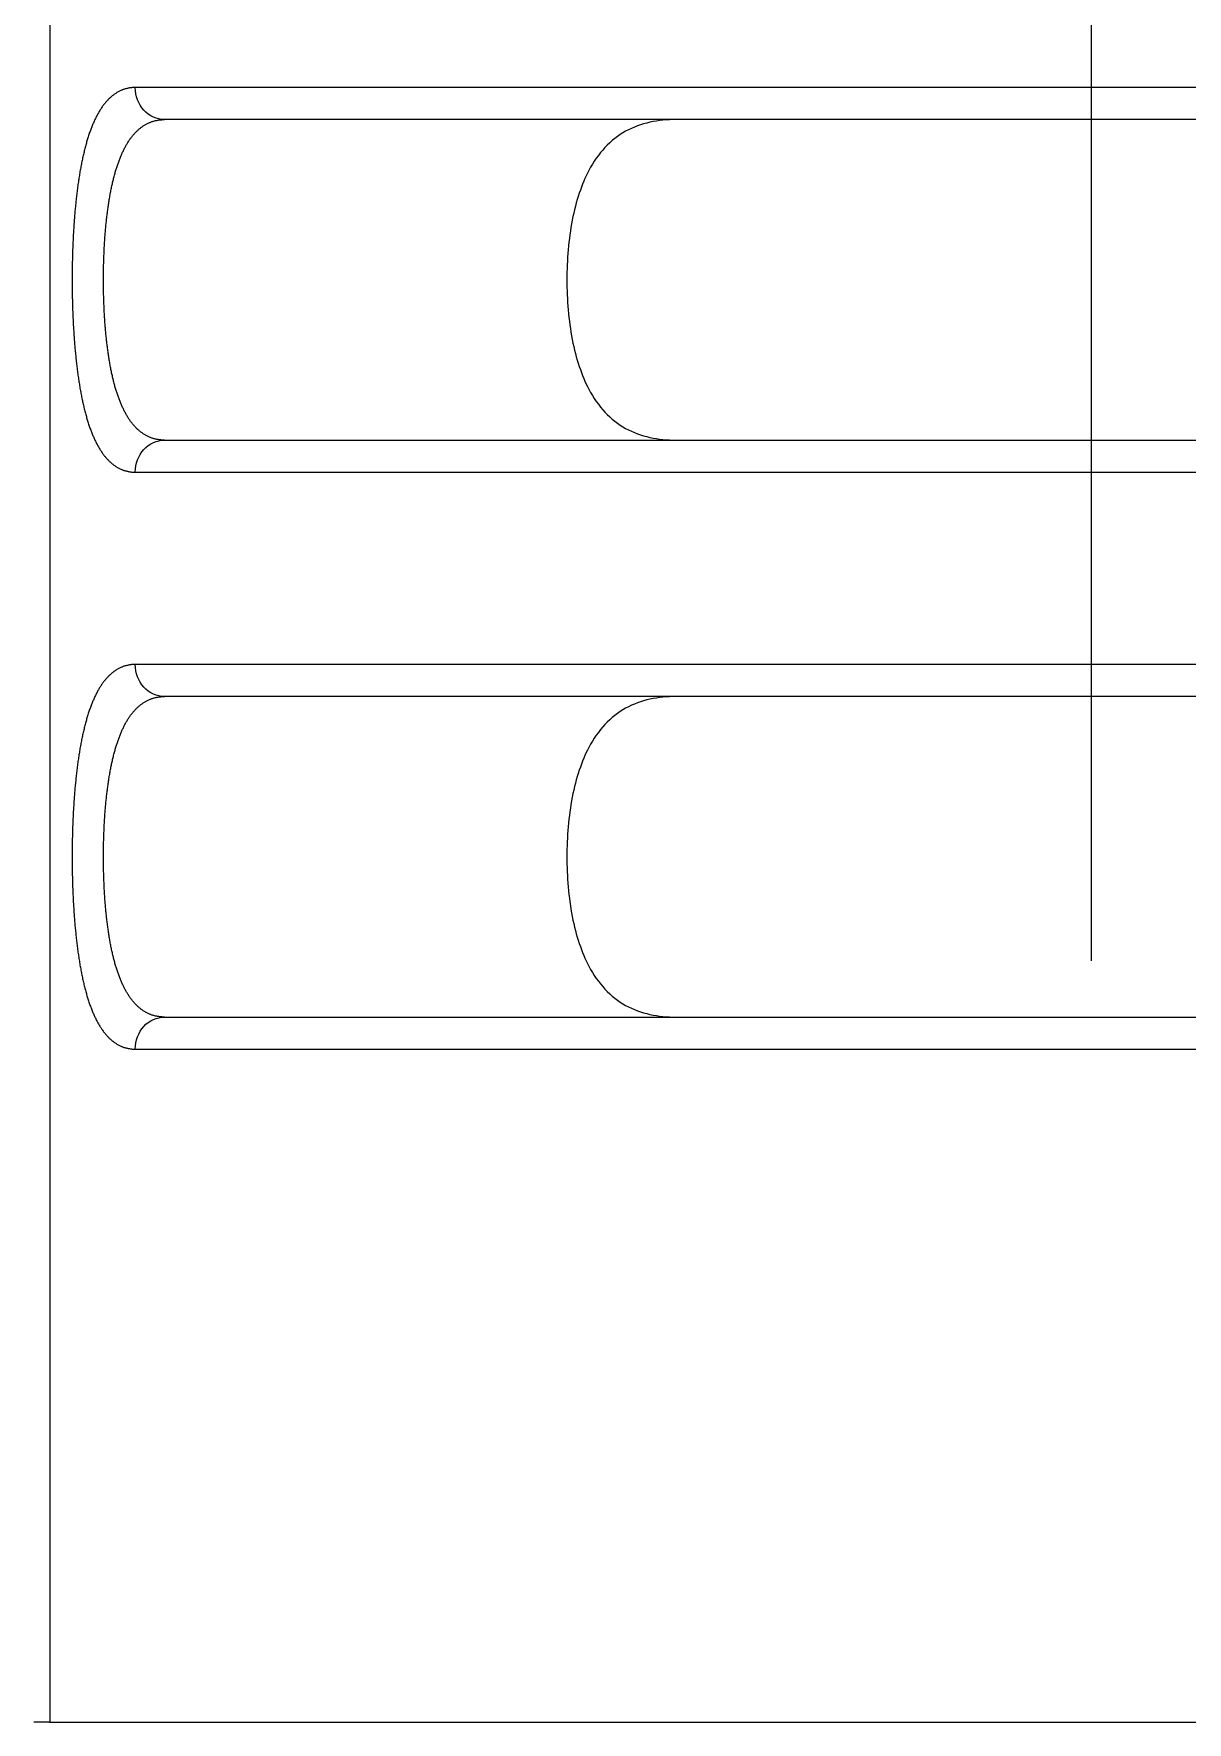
# Model space of a CAD drawing. Header units: millimetres. Extents: x 5401 to 6241, y 1473 to 2067.
# Drawn here: x 5758.99 to 5762.59, y 1607.44 to 1612.7 of the extents above; entities that cross this region are included whole.
import ezdxf

# ---------------------------------------------------------------- set-up
doc = ezdxf.new("R2010")
doc.units = ezdxf.units.MM
doc.linetypes.add('CENTERX2', pattern=[101.6, 63.5, -12.7, 12.7, -12.7])
doc.layers.add('CENTER', color=1, linetype='CENTERX2')

msp = doc.modelspace()

# ---------------------------------------------------------------- linework, layer by layer
at = {"extrusion": (-1, 2.22045e-16, 2.96604e-13)}
for p, q in [((5759.0363, 1613.1368), (5759.0363, 1607.4368)), ((5765.2694, 1612.5368), (5759.3031, 1612.5368)), ((5765.1777, 1612.4368), (5759.3949, 1612.4368)), ((5759.3949, 1611.4368), (5765.1777, 1611.4368)), ((5759.3031, 1611.3368), (5765.2694, 1611.3368)), ((5765.2694, 1610.7368), (5759.3031, 1610.7368)), ((5765.1777, 1610.6368), (5759.3949, 1610.6368)), ((5759.3949, 1609.6368), (5765.1777, 1609.6368)), ((5759.3031, 1609.5368), (5765.2694, 1609.5368))]:
    msp.add_line(p, q, dxfattribs=at)
at = {"extrusion": (5.05364e-29, 2.22045e-16, -1)}
for centre, start_param, end_param in [((5759.3949, 1612.5368), 0, 1.570797), ((5759.3949, 1611.3368), 1.570798, 3.141595), ((5759.3949, 1610.7368), 0, 1.570797), ((5759.3949, 1609.5368), 1.570798, 3.141595)]:
    msp.add_ellipse(centre, major_axis=(0, -0.1), ratio=0.917894, start_param=start_param, end_param=end_param, dxfattribs=at)
for points in [[(5759.3031, 1612.5368), (5759.3016, 1612.5368), (5759.2986, 1612.5367), (5759.294, 1612.5365), (5759.2896, 1612.536), (5759.2851, 1612.5354), (5759.2808, 1612.5346), (5759.2765, 1612.5336), (5759.2722, 1612.5325), (5759.2681, 1612.5312), (5759.2639, 1612.5297), (5759.2599, 1612.5281), (5759.2559, 1612.5263), (5759.2519, 1612.5243), (5759.248, 1612.5222), (5759.2442, 1612.5199), (5759.2404, 1612.5174), (5759.2367, 1612.5148), (5759.2331, 1612.5121), (5759.2295, 1612.5091), (5759.226, 1612.5061), (5759.2225, 1612.5028), (5759.2191, 1612.4994), (5759.2158, 1612.4959), (5759.2125, 1612.4922), (5759.2092, 1612.4884), (5759.2061, 1612.4844), (5759.203, 1612.4803), (5759.1999, 1612.4761), (5759.1969, 1612.4717), (5759.194, 1612.4671), (5759.1911, 1612.4624), (5759.1883, 1612.4576), (5759.1855, 1612.4527), (5759.1828, 1612.4476), (5759.1802, 1612.4424), (5759.1776, 1612.437), (5759.175, 1612.4316), (5759.1726, 1612.426), (5759.1701, 1612.4203), (5759.1677, 1612.4144), (5759.1654, 1612.4085), (5759.1632, 1612.4024), (5759.1609, 1612.3962), (5759.1588, 1612.3899), (5759.1567, 1612.3835), (5759.1546, 1612.3769), (5759.1526, 1612.3703), (5759.1506, 1612.3635), (5759.1487, 1612.3567), (5759.1469, 1612.3497), (5759.145, 1612.3426), (5759.1433, 1612.3355), (5759.1416, 1612.3282), (5759.1399, 1612.3208), (5759.1383, 1612.3134), (5759.1367, 1612.3058), (5759.1351, 1612.2981), (5759.1336, 1612.2904), (5759.1322, 1612.2825), (5759.1308, 1612.2746), (5759.1294, 1612.2666), (5759.1281, 1612.2585), (5759.1269, 1612.2504), (5759.1256, 1612.2421), (5759.1244, 1612.2338), (5759.1233, 1612.2255), (5759.1222, 1612.217), (5759.1211, 1612.2085), (5759.1201, 1612.1999), (5759.1191, 1612.1913), (5759.1182, 1612.1826), (5759.1173, 1612.1738), (5759.1164, 1612.165), (5759.1156, 1612.1561), (5759.1148, 1612.1471), (5759.114, 1612.1381), (5759.1133, 1612.1291), (5759.1126, 1612.12), (5759.112, 1612.1108), (5759.1113, 1612.1017), (5759.1108, 1612.0925), (5759.1102, 1612.0832), (5759.1097, 1612.0739), (5759.1093, 1612.0646), (5759.1088, 1612.0553), (5759.1084, 1612.0459), (5759.1081, 1612.0365), (5759.1077, 1612.027), (5759.1074, 1612.0176), (5759.1072, 1612.0081), (5759.1069, 1611.9986), (5759.1067, 1611.9891), (5759.1066, 1611.9796), (5759.1064, 1611.9701), (5759.1063, 1611.9606), (5759.1063, 1611.951), (5759.1062, 1611.9415), (5759.1062, 1611.932), (5759.1063, 1611.9224), (5759.1063, 1611.9129), (5759.1064, 1611.9033), (5759.1066, 1611.8938), (5759.1067, 1611.8842), (5759.1069, 1611.8747), (5759.1072, 1611.8653), (5759.1074, 1611.8558), (5759.1077, 1611.8464), (5759.1081, 1611.837), (5759.1084, 1611.8276), (5759.1088, 1611.8183), (5759.1093, 1611.8089), (5759.1097, 1611.7996), (5759.1102, 1611.7904), (5759.1108, 1611.7811), (5759.1114, 1611.7719), (5759.112, 1611.7627), (5759.1126, 1611.7535), (5759.1133, 1611.7444), (5759.114, 1611.7354), (5759.1148, 1611.7264), (5759.1156, 1611.7174), (5759.1164, 1611.7085), (5759.1173, 1611.6997), (5759.1182, 1611.691), (5759.1191, 1611.6823), (5759.1201, 1611.6736), (5759.1211, 1611.665), (5759.1222, 1611.6565), (5759.1233, 1611.6481), (5759.1244, 1611.6397), (5759.1256, 1611.6314), (5759.1269, 1611.6232), (5759.1281, 1611.615), (5759.1294, 1611.6069), (5759.1308, 1611.5989), (5759.1322, 1611.591), (5759.1336, 1611.5832), (5759.1351, 1611.5754), (5759.1367, 1611.5678), (5759.1383, 1611.5602), (5759.1399, 1611.5528), (5759.1415, 1611.5454), (5759.1433, 1611.5381), (5759.145, 1611.531), (5759.1468, 1611.5239), (5759.1487, 1611.517), (5759.1506, 1611.5101), (5759.1526, 1611.5034), (5759.1546, 1611.4967), (5759.1566, 1611.4902), (5759.1588, 1611.4837), (5759.1609, 1611.4774), (5759.1631, 1611.4712), (5759.1654, 1611.4651), (5759.1677, 1611.4592), (5759.1701, 1611.4533), (5759.1725, 1611.4476), (5759.175, 1611.442), (5759.1776, 1611.4366), (5759.1802, 1611.4312), (5759.1828, 1611.426), (5759.1855, 1611.4209), (5759.1883, 1611.416), (5759.1911, 1611.4112), (5759.194, 1611.4065), (5759.1969, 1611.4019), (5759.1999, 1611.3975), (5759.2029, 1611.3933), (5759.2061, 1611.3891), (5759.2092, 1611.3852), (5759.2125, 1611.3813), (5759.2157, 1611.3776), (5759.2191, 1611.3741), (5759.2225, 1611.3707), (5759.226, 1611.3675), (5759.2295, 1611.3644), (5759.2331, 1611.3615), (5759.2367, 1611.3587), (5759.2404, 1611.3561), (5759.2442, 1611.3536), (5759.248, 1611.3514), (5759.2519, 1611.3492), (5759.2559, 1611.3473), (5759.2599, 1611.3454), (5759.2639, 1611.3438), (5759.2681, 1611.3423), (5759.2723, 1611.341), (5759.2765, 1611.3399), (5759.2808, 1611.3389), (5759.2852, 1611.3382), (5759.2896, 1611.3375), (5759.294, 1611.3371), (5759.2986, 1611.3368), (5759.3016, 1611.3368), (5759.3031, 1611.3368)], [(5759.3031, 1610.7368), (5759.3016, 1610.7368), (5759.2986, 1610.7367), (5759.294, 1610.7365), (5759.2896, 1610.736), (5759.2851, 1610.7354), (5759.2808, 1610.7346), (5759.2765, 1610.7336), (5759.2722, 1610.7325), (5759.2681, 1610.7312), (5759.2639, 1610.7297), (5759.2599, 1610.7281), (5759.2559, 1610.7263), (5759.2519, 1610.7243), (5759.248, 1610.7222), (5759.2442, 1610.7199), (5759.2404, 1610.7174), (5759.2367, 1610.7148), (5759.2331, 1610.7121), (5759.2295, 1610.7091), (5759.226, 1610.7061), (5759.2225, 1610.7028), (5759.2191, 1610.6994), (5759.2158, 1610.6959), (5759.2125, 1610.6922), (5759.2092, 1610.6884), (5759.2061, 1610.6844), (5759.203, 1610.6803), (5759.1999, 1610.6761), (5759.1969, 1610.6717), (5759.194, 1610.6671), (5759.1911, 1610.6624), (5759.1883, 1610.6576), (5759.1855, 1610.6527), (5759.1828, 1610.6476), (5759.1802, 1610.6424), (5759.1776, 1610.637), (5759.175, 1610.6316), (5759.1726, 1610.626), (5759.1701, 1610.6203), (5759.1677, 1610.6144), (5759.1654, 1610.6085), (5759.1632, 1610.6024), (5759.1609, 1610.5962), (5759.1588, 1610.5899), (5759.1567, 1610.5835), (5759.1546, 1610.5769), (5759.1526, 1610.5703), (5759.1506, 1610.5635), (5759.1487, 1610.5567), (5759.1469, 1610.5497), (5759.145, 1610.5426), (5759.1433, 1610.5355), (5759.1416, 1610.5282), (5759.1399, 1610.5208), (5759.1383, 1610.5134), (5759.1367, 1610.5058), (5759.1351, 1610.4981), (5759.1336, 1610.4904), (5759.1322, 1610.4825), (5759.1308, 1610.4746), (5759.1294, 1610.4666), (5759.1281, 1610.4585), (5759.1269, 1610.4504), (5759.1256, 1610.4421), (5759.1244, 1610.4338), (5759.1233, 1610.4255), (5759.1222, 1610.417), (5759.1211, 1610.4085), (5759.1201, 1610.3999), (5759.1191, 1610.3913), (5759.1182, 1610.3826), (5759.1173, 1610.3738), (5759.1164, 1610.365), (5759.1156, 1610.3561), (5759.1148, 1610.3471), (5759.114, 1610.3381), (5759.1133, 1610.3291), (5759.1126, 1610.32), (5759.112, 1610.3108), (5759.1113, 1610.3017), (5759.1108, 1610.2925), (5759.1102, 1610.2832), (5759.1097, 1610.2739), (5759.1093, 1610.2646), (5759.1088, 1610.2553), (5759.1084, 1610.2459), (5759.1081, 1610.2365), (5759.1077, 1610.227), (5759.1074, 1610.2176), (5759.1072, 1610.2081), (5759.1069, 1610.1986), (5759.1067, 1610.1891), (5759.1066, 1610.1796), (5759.1064, 1610.1701), (5759.1063, 1610.1606), (5759.1063, 1610.151), (5759.1062, 1610.1415), (5759.1062, 1610.132), (5759.1063, 1610.1224), (5759.1063, 1610.1129), (5759.1064, 1610.1033), (5759.1066, 1610.0938), (5759.1067, 1610.0842), (5759.1069, 1610.0747), (5759.1072, 1610.0653), (5759.1074, 1610.0558), (5759.1077, 1610.0464), (5759.1081, 1610.037), (5759.1084, 1610.0276), (5759.1088, 1610.0183), (5759.1093, 1610.0089), (5759.1097, 1609.9996), (5759.1102, 1609.9904), (5759.1108, 1609.9811), (5759.1114, 1609.9719), (5759.112, 1609.9627), (5759.1126, 1609.9535), (5759.1133, 1609.9444), (5759.114, 1609.9354), (5759.1148, 1609.9264), (5759.1156, 1609.9174), (5759.1164, 1609.9085), (5759.1173, 1609.8997), (5759.1182, 1609.891), (5759.1191, 1609.8823), (5759.1201, 1609.8736), (5759.1211, 1609.865), (5759.1222, 1609.8565), (5759.1233, 1609.8481), (5759.1244, 1609.8397), (5759.1256, 1609.8314), (5759.1269, 1609.8232), (5759.1281, 1609.815), (5759.1294, 1609.8069), (5759.1308, 1609.7989), (5759.1322, 1609.791), (5759.1336, 1609.7832), (5759.1351, 1609.7754), (5759.1367, 1609.7678), (5759.1383, 1609.7602), (5759.1399, 1609.7528), (5759.1415, 1609.7454), (5759.1433, 1609.7381), (5759.145, 1609.731), (5759.1468, 1609.7239), (5759.1487, 1609.717), (5759.1506, 1609.7101), (5759.1526, 1609.7034), (5759.1546, 1609.6967), (5759.1566, 1609.6902), (5759.1588, 1609.6837), (5759.1609, 1609.6774), (5759.1631, 1609.6712), (5759.1654, 1609.6651), (5759.1677, 1609.6592), (5759.1701, 1609.6533), (5759.1725, 1609.6476), (5759.175, 1609.642), (5759.1776, 1609.6366), (5759.1802, 1609.6312), (5759.1828, 1609.626), (5759.1855, 1609.6209), (5759.1883, 1609.616), (5759.1911, 1609.6112), (5759.194, 1609.6065), (5759.1969, 1609.6019), (5759.1999, 1609.5975), (5759.2029, 1609.5933), (5759.2061, 1609.5891), (5759.2092, 1609.5852), (5759.2125, 1609.5813), (5759.2157, 1609.5776), (5759.2191, 1609.5741), (5759.2225, 1609.5707), (5759.226, 1609.5675), (5759.2295, 1609.5644), (5759.2331, 1609.5615), (5759.2367, 1609.5587), (5759.2404, 1609.5561), (5759.2442, 1609.5536), (5759.248, 1609.5514), (5759.2519, 1609.5492), (5759.2559, 1609.5473), (5759.2599, 1609.5454), (5759.2639, 1609.5438), (5759.2681, 1609.5423), (5759.2723, 1609.541), (5759.2765, 1609.5399), (5759.2808, 1609.5389), (5759.2852, 1609.5382), (5759.2896, 1609.5375), (5759.294, 1609.5371), (5759.2986, 1609.5368), (5759.3016, 1609.5368), (5759.3031, 1609.5368)], [(5759.0352, 1607.4368), (5759.0027, 1607.4368), (5758.9865, 1607.4368), (5758.9865, 1607.4368)]]:
    msp.add_open_spline(points, degree=3)
for points, knots in [([(5759.2041, 1611.9368), (5759.2041, 1611.9396), (5759.2041, 1611.9425), (5759.2041, 1611.9453), (5759.2041, 1611.9481), (5759.2041, 1611.9509), (5759.2042, 1611.9538), (5759.2042, 1611.9566), (5759.2042, 1611.9594), (5759.2042, 1611.9622), (5759.2043, 1611.9651), (5759.2043, 1611.9679), (5759.2044, 1611.9707), (5759.2044, 1611.9735), (5759.2045, 1611.9763), (5759.2045, 1611.9792), (5759.2046, 1611.982), (5759.2047, 1611.9848), (5759.2047, 1611.9876), (5759.2048, 1611.9904), (5759.2049, 1611.9932), (5759.205, 1611.996), (5759.2051, 1611.9988), (5759.2052, 1612.0016), (5759.2053, 1612.0044), (5759.2053, 1612.0072), (5759.2055, 1612.01), (5759.2056, 1612.0128), (5759.2057, 1612.0156), (5759.2058, 1612.0184), (5759.2059, 1612.0212), (5759.206, 1612.024), (5759.2062, 1612.0268), (5759.2063, 1612.0296), (5759.2064, 1612.0323), (5759.2066, 1612.0351), (5759.2067, 1612.0379), (5759.2069, 1612.0406), (5759.207, 1612.0434), (5759.2072, 1612.0462), (5759.2073, 1612.0489), (5759.2075, 1612.0517), (5759.2077, 1612.0544), (5759.2079, 1612.0571), (5759.208, 1612.0599), (5759.2082, 1612.0626), (5759.2084, 1612.0653), (5759.2086, 1612.0681), (5759.2088, 1612.0708), (5759.209, 1612.0735), (5759.2092, 1612.0762), (5759.2094, 1612.0789), (5759.2096, 1612.0816), (5759.2098, 1612.0843), (5759.2101, 1612.087), (5759.2103, 1612.0897), (5759.2105, 1612.0924), (5759.2108, 1612.0951), (5759.211, 1612.0978), (5759.2112, 1612.1004), (5759.2115, 1612.1031), (5759.2117, 1612.1058), (5759.212, 1612.1084), (5759.2123, 1612.1111), (5759.2125, 1612.1137), (5759.2128, 1612.1163), (5759.2131, 1612.119), (5759.2133, 1612.1216), (5759.2136, 1612.1242), (5759.2139, 1612.1268), (5759.2142, 1612.1294), (5759.2145, 1612.132), (5759.2148, 1612.1346), (5759.2151, 1612.1372), (5759.2154, 1612.1398), (5759.2157, 1612.1423), (5759.2161, 1612.1449), (5759.2164, 1612.1475), (5759.2167, 1612.15), (5759.2171, 1612.1526), (5759.2174, 1612.1551), (5759.2177, 1612.1576), (5759.2181, 1612.1601), (5759.2184, 1612.1627), (5759.2188, 1612.1652), (5759.2192, 1612.1677), (5759.2195, 1612.1702), (5759.2199, 1612.1726), (5759.2203, 1612.1751), (5759.2207, 1612.1776), (5759.221, 1612.1801), (5759.2214, 1612.1825), (5759.2218, 1612.185), (5759.2222, 1612.1874), (5759.2226, 1612.1898), (5759.2231, 1612.1922), (5759.2235, 1612.1947), (5759.2239, 1612.1971), (5759.2243, 1612.1995), (5759.2247, 1612.2018), (5759.2252, 1612.2042), (5759.2256, 1612.2066), (5759.2261, 1612.209), (5759.2265, 1612.2113), (5759.227, 1612.2137), (5759.2274, 1612.216), (5759.2279, 1612.2183), (5759.2284, 1612.2206), (5759.2288, 1612.223), (5759.2293, 1612.2253), (5759.2298, 1612.2276), (5759.2303, 1612.2298), (5759.2308, 1612.2321), (5759.2313, 1612.2344), (5759.2318, 1612.2366), (5759.2323, 1612.2389), (5759.2328, 1612.2411), (5759.2334, 1612.2433), (5759.2339, 1612.2455), (5759.2344, 1612.2477), (5759.235, 1612.2499), (5759.2355, 1612.2521), (5759.2361, 1612.2543), (5759.2366, 1612.2565), (5759.2372, 1612.2586), (5759.2377, 1612.2608), (5759.2383, 1612.2629), (5759.2389, 1612.265), (5759.2395, 1612.2671), (5759.2401, 1612.2692), (5759.2406, 1612.2713), (5759.2412, 1612.2734), (5759.2419, 1612.2755), (5759.2425, 1612.2776), (5759.2431, 1612.2796), (5759.2437, 1612.2816), (5759.2443, 1612.2837), (5759.245, 1612.2857), (5759.2456, 1612.2877), (5759.2462, 1612.2897), (5759.2469, 1612.2917), (5759.2475, 1612.2936), (5759.2482, 1612.2956), (5759.2489, 1612.2976), (5759.2495, 1612.2995), (5759.2502, 1612.3014), (5759.2509, 1612.3033), (5759.2516, 1612.3052), (5759.2523, 1612.3071), (5759.253, 1612.309), (5759.2537, 1612.3109), (5759.2544, 1612.3127), (5759.2551, 1612.3146), (5759.2558, 1612.3164), (5759.2566, 1612.3183), (5759.2573, 1612.3201), (5759.258, 1612.3219), (5759.2588, 1612.3237), (5759.2595, 1612.3254), (5759.2603, 1612.3272), (5759.2611, 1612.3289), (5759.2618, 1612.3307), (5759.2626, 1612.3324), (5759.2634, 1612.3341), (5759.2642, 1612.3358), (5759.265, 1612.3375), (5759.2658, 1612.3392), (5759.2666, 1612.3409), (5759.2674, 1612.3425), (5759.2682, 1612.3442), (5759.2691, 1612.3458), (5759.2699, 1612.3474), (5759.2707, 1612.349), (5759.2716, 1612.3506), (5759.2724, 1612.3522), (5759.2733, 1612.3538), (5759.2742, 1612.3553), (5759.275, 1612.3568), (5759.2759, 1612.3584), (5759.2768, 1612.3599), (5759.2777, 1612.3614), (5759.2786, 1612.3629), (5759.2795, 1612.3643), (5759.2804, 1612.3658), (5759.2813, 1612.3673), (5759.2822, 1612.3687), (5759.2832, 1612.3701), (5759.2841, 1612.3715), (5759.285, 1612.3729), (5759.286, 1612.3743), (5759.2869, 1612.3756), (5759.2879, 1612.377), (5759.2889, 1612.3783), (5759.2898, 1612.3797), (5759.2908, 1612.381), (5759.2918, 1612.3823), (5759.2928, 1612.3836), (5759.2938, 1612.3848), (5759.2948, 1612.3861), (5759.2958, 1612.3873), (5759.2969, 1612.3886), (5759.2979, 1612.3898), (5759.2989, 1612.391), (5759.3, 1612.3921), (5759.301, 1612.3933), (5759.3021, 1612.3945), (5759.3031, 1612.3956), (5759.3042, 1612.3967), (5759.3053, 1612.3979), (5759.3064, 1612.399), (5759.3075, 1612.4), (5759.3085, 1612.4011), (5759.3096, 1612.4022), (5759.3108, 1612.4032), (5759.3119, 1612.4042), (5759.313, 1612.4052), (5759.3141, 1612.4062), (5759.3153, 1612.4072), (5759.3164, 1612.4082), (5759.3176, 1612.4091), (5759.3187, 1612.4101), (5759.3199, 1612.411), (5759.3211, 1612.4119), (5759.3222, 1612.4128), (5759.3234, 1612.4136), (5759.3246, 1612.4145), (5759.3258, 1612.4153), (5759.327, 1612.4162), (5759.3283, 1612.417), (5759.3295, 1612.4178), (5759.3307, 1612.4186), (5759.332, 1612.4193), (5759.3332, 1612.4201), (5759.3344, 1612.4208), (5759.3357, 1612.4215), (5759.337, 1612.4222), (5759.3382, 1612.4229), (5759.3395, 1612.4236), (5759.3408, 1612.4243), (5759.3421, 1612.4249), (5759.3434, 1612.4255), (5759.3447, 1612.4261), (5759.346, 1612.4267), (5759.3474, 1612.4273), (5759.3487, 1612.4279), (5759.35, 1612.4284), (5759.3514, 1612.4289), (5759.3527, 1612.4294), (5759.3541, 1612.4299), (5759.3554, 1612.4304), (5759.3568, 1612.4309), (5759.3582, 1612.4313), (5759.3596, 1612.4317), (5759.361, 1612.4321), (5759.3624, 1612.4325), (5759.3638, 1612.4329), (5759.3652, 1612.4333), (5759.3666, 1612.4336), (5759.368, 1612.4339), (5759.3695, 1612.4342), (5759.3709, 1612.4345), (5759.3724, 1612.4348), (5759.3738, 1612.435), (5759.3753, 1612.4353), (5759.3768, 1612.4355), (5759.3782, 1612.4357), (5759.3797, 1612.4359), (5759.3812, 1612.4361), (5759.3827, 1612.4362), (5759.3842, 1612.4363), (5759.3857, 1612.4365), (5759.3872, 1612.4366), (5759.3888, 1612.4366), (5759.3903, 1612.4367), (5759.3918, 1612.4368), (5759.3934, 1612.4368), (5759.3949, 1612.4368)], [0, 0, 0, 0, 0.01087, 0.01087, 0.01087, 0.021739, 0.021739, 0.021739, 0.032609, 0.032609, 0.032609, 0.043478, 0.043478, 0.043478, 0.054348, 0.054348, 0.054348, 0.065217, 0.065217, 0.065217, 0.076087, 0.076087, 0.076087, 0.086957, 0.086957, 0.086957, 0.097826, 0.097826, 0.097826, 0.108696, 0.108696, 0.108696, 0.119565, 0.119565, 0.119565, 0.130435, 0.130435, 0.130435, 0.141304, 0.141304, 0.141304, 0.152174, 0.152174, 0.152174, 0.163043, 0.163043, 0.163043, 0.173913, 0.173913, 0.173913, 0.184783, 0.184783, 0.184783, 0.195652, 0.195652, 0.195652, 0.206522, 0.206522, 0.206522, 0.217391, 0.217391, 0.217391, 0.228261, 0.228261, 0.228261, 0.23913, 0.23913, 0.23913, 0.25, 0.25, 0.25, 0.26087, 0.26087, 0.26087, 0.271739, 0.271739, 0.271739, 0.282609, 0.282609, 0.282609, 0.293478, 0.293478, 0.293478, 0.304348, 0.304348, 0.304348, 0.315217, 0.315217, 0.315217, 0.326087, 0.326087, 0.326087, 0.336957, 0.336957, 0.336957, 0.347826, 0.347826, 0.347826, 0.358696, 0.358696, 0.358696, 0.369565, 0.369565, 0.369565, 0.380435, 0.380435, 0.380435, 0.391304, 0.391304, 0.391304, 0.402174, 0.402174, 0.402174, 0.413043, 0.413043, 0.413043, 0.423913, 0.423913, 0.423913, 0.434783, 0.434783, 0.434783, 0.445652, 0.445652, 0.445652, 0.456522, 0.456522, 0.456522, 0.467391, 0.467391, 0.467391, 0.478261, 0.478261, 0.478261, 0.48913, 0.48913, 0.48913, 0.5, 0.5, 0.5, 0.51087, 0.51087, 0.51087, 0.521739, 0.521739, 0.521739, 0.532609, 0.532609, 0.532609, 0.543478, 0.543478, 0.543478, 0.554348, 0.554348, 0.554348, 0.565217, 0.565217, 0.565217, 0.576087, 0.576087, 0.576087, 0.586957, 0.586957, 0.586957, 0.597826, 0.597826, 0.597826, 0.608696, 0.608696, 0.608696, 0.619565, 0.619565, 0.619565, 0.630435, 0.630435, 0.630435, 0.641304, 0.641304, 0.641304, 0.652174, 0.652174, 0.652174, 0.663043, 0.663043, 0.663043, 0.673913, 0.673913, 0.673913, 0.684783, 0.684783, 0.684783, 0.695652, 0.695652, 0.695652, 0.706522, 0.706522, 0.706522, 0.717391, 0.717391, 0.717391, 0.728261, 0.728261, 0.728261, 0.73913, 0.73913, 0.73913, 0.75, 0.75, 0.75, 0.76087, 0.76087, 0.76087, 0.771739, 0.771739, 0.771739, 0.782609, 0.782609, 0.782609, 0.793478, 0.793478, 0.793478, 0.804348, 0.804348, 0.804348, 0.815217, 0.815217, 0.815217, 0.826087, 0.826087, 0.826087, 0.836957, 0.836957, 0.836957, 0.847826, 0.847826, 0.847826, 0.858696, 0.858696, 0.858696, 0.869565, 0.869565, 0.869565, 0.880435, 0.880435, 0.880435, 0.891304, 0.891304, 0.891304, 0.902174, 0.902174, 0.902174, 0.913043, 0.913043, 0.913043, 0.923913, 0.923913, 0.923913, 0.934783, 0.934783, 0.934783, 0.945652, 0.945652, 0.945652, 0.956522, 0.956522, 0.956522, 0.967391, 0.967391, 0.967391, 0.978261, 0.978261, 0.978261, 0.98913, 0.98913, 0.98913, 1, 1, 1, 1]), ([(5760.9911, 1612.4368), (5760.936, 1612.4368), (5760.8805, 1612.4264), (5760.7862, 1612.3742), (5760.7471, 1612.3321), (5760.6965, 1612.236), (5760.6785, 1612.1824), (5760.6554, 1612.0635), (5760.65, 1611.9983), (5760.65, 1611.9368), (5760.65, 1611.8753), (5760.6554, 1611.81), (5760.6785, 1611.6911), (5760.6965, 1611.6375), (5760.7471, 1611.5415), (5760.7862, 1611.4993), (5760.8805, 1611.4472), (5760.936, 1611.4368), (5760.9911, 1611.4368)], [0.3110542, 0.3110542, 0.3110542, 0.3110542, 0.3348501, 0.3348501, 0.3586461, 0.3586461, 0.3770975, 0.3770975, 0.395549, 0.395549, 0.395549, 0.4140004, 0.4140004, 0.4324518, 0.4324518, 0.4562478, 0.4562478, 0.480042, 0.480042, 0.480042, 0.480042]), ([(5759.3949, 1611.4368), (5759.3934, 1611.4368), (5759.3903, 1611.4368), (5759.3857, 1611.4371), (5759.3812, 1611.4375), (5759.3767, 1611.438), (5759.3724, 1611.4387), (5759.368, 1611.4396), (5759.3638, 1611.4406), (5759.3596, 1611.4418), (5759.3554, 1611.4431), (5759.3513, 1611.4446), (5759.3473, 1611.4462), (5759.3434, 1611.448), (5759.3395, 1611.4499), (5759.3357, 1611.452), (5759.3319, 1611.4542), (5759.3282, 1611.4565), (5759.3246, 1611.459), (5759.3211, 1611.4617), (5759.3176, 1611.4644), (5759.3141, 1611.4673), (5759.3107, 1611.4704), (5759.3074, 1611.4735), (5759.3042, 1611.4768), (5759.301, 1611.4802), (5759.2979, 1611.4838), (5759.2948, 1611.4875), (5759.2918, 1611.4913), (5759.2888, 1611.4952), (5759.286, 1611.4993), (5759.2831, 1611.5035), (5759.2804, 1611.5078), (5759.2777, 1611.5122), (5759.275, 1611.5167), (5759.2724, 1611.5214), (5759.2699, 1611.5262), (5759.2674, 1611.531), (5759.265, 1611.536), (5759.2626, 1611.5412), (5759.2603, 1611.5464), (5759.258, 1611.5517), (5759.2558, 1611.5571), (5759.2537, 1611.5627), (5759.2516, 1611.5684), (5759.2495, 1611.5741), (5759.2475, 1611.58), (5759.2456, 1611.5859), (5759.2437, 1611.592), (5759.2418, 1611.5981), (5759.24, 1611.6044), (5759.2383, 1611.6107), (5759.2366, 1611.6171), (5759.2349, 1611.6237), (5759.2333, 1611.6303), (5759.2318, 1611.637), (5759.2303, 1611.6438), (5759.2288, 1611.6506), (5759.2274, 1611.6576), (5759.226, 1611.6646), (5759.2247, 1611.6718), (5759.2235, 1611.679), (5759.2222, 1611.6862), (5759.221, 1611.6936), (5759.2199, 1611.701), (5759.2188, 1611.7085), (5759.2177, 1611.716), (5759.2167, 1611.7236), (5759.2157, 1611.7313), (5759.2148, 1611.739), (5759.2139, 1611.7468), (5759.2131, 1611.7547), (5759.2122, 1611.7626), (5759.2115, 1611.7705), (5759.2107, 1611.7785), (5759.21, 1611.7866), (5759.2094, 1611.7947), (5759.2088, 1611.8028), (5759.2082, 1611.811), (5759.2077, 1611.8192), (5759.2072, 1611.8275), (5759.2067, 1611.8358), (5759.2063, 1611.8441), (5759.2059, 1611.8524), (5759.2056, 1611.8608), (5759.2052, 1611.8691), (5759.205, 1611.8776), (5759.2047, 1611.886), (5759.2045, 1611.8944), (5759.2044, 1611.9029), (5759.2042, 1611.9114), (5759.2041, 1611.9198), (5759.2041, 1611.9283), (5759.2041, 1611.934), (5759.2041, 1611.9368)], [0, 0, 0, 0, 0.0108696, 0.0217391, 0.0326087, 0.0434783, 0.0543478, 0.0652174, 0.076087, 0.0869565, 0.0978261, 0.1086957, 0.1195652, 0.1304348, 0.1413043, 0.1521739, 0.1630435, 0.173913, 0.1847826, 0.1956522, 0.2065217, 0.2173913, 0.2282609, 0.2391304, 0.25, 0.2608696, 0.2717391, 0.2826087, 0.2934783, 0.3043478, 0.3152174, 0.326087, 0.3369565, 0.3478261, 0.3586957, 0.3695652, 0.3804348, 0.3913043, 0.4021739, 0.4130435, 0.423913, 0.4347826, 0.4456522, 0.4565217, 0.4673913, 0.4782609, 0.4891304, 0.5, 0.5108696, 0.5217391, 0.5326087, 0.5434783, 0.5543478, 0.5652174, 0.576087, 0.5869565, 0.5978261, 0.6086957, 0.6195652, 0.6304348, 0.6413043, 0.6521739, 0.6630435, 0.673913, 0.6847826, 0.6956522, 0.7065217, 0.7173913, 0.7282609, 0.7391304, 0.75, 0.7608696, 0.7717391, 0.7826087, 0.7934783, 0.8043478, 0.8152174, 0.826087, 0.8369565, 0.8478261, 0.8586957, 0.8695652, 0.8804348, 0.8913043, 0.9021739, 0.9130435, 0.923913, 0.9347826, 0.9456522, 0.9565217, 0.9673913, 0.9782609, 0.9891304, 1, 1, 1, 1]), ([(5759.2041, 1610.1368), (5759.2041, 1610.1396), (5759.2041, 1610.1425), (5759.2041, 1610.1453), (5759.2041, 1610.1481), (5759.2041, 1610.1509), (5759.2042, 1610.1538), (5759.2042, 1610.1566), (5759.2042, 1610.1594), (5759.2042, 1610.1622), (5759.2043, 1610.1651), (5759.2043, 1610.1679), (5759.2044, 1610.1707), (5759.2044, 1610.1735), (5759.2045, 1610.1763), (5759.2045, 1610.1792), (5759.2046, 1610.182), (5759.2047, 1610.1848), (5759.2047, 1610.1876), (5759.2048, 1610.1904), (5759.2049, 1610.1932), (5759.205, 1610.196), (5759.2051, 1610.1988), (5759.2052, 1610.2016), (5759.2053, 1610.2044), (5759.2053, 1610.2072), (5759.2055, 1610.21), (5759.2056, 1610.2128), (5759.2057, 1610.2156), (5759.2058, 1610.2184), (5759.2059, 1610.2212), (5759.206, 1610.224), (5759.2062, 1610.2268), (5759.2063, 1610.2296), (5759.2064, 1610.2323), (5759.2066, 1610.2351), (5759.2067, 1610.2379), (5759.2069, 1610.2406), (5759.207, 1610.2434), (5759.2072, 1610.2462), (5759.2073, 1610.2489), (5759.2075, 1610.2517), (5759.2077, 1610.2544), (5759.2079, 1610.2571), (5759.208, 1610.2599), (5759.2082, 1610.2626), (5759.2084, 1610.2653), (5759.2086, 1610.2681), (5759.2088, 1610.2708), (5759.209, 1610.2735), (5759.2092, 1610.2762), (5759.2094, 1610.2789), (5759.2096, 1610.2816), (5759.2098, 1610.2843), (5759.2101, 1610.287), (5759.2103, 1610.2897), (5759.2105, 1610.2924), (5759.2108, 1610.2951), (5759.211, 1610.2978), (5759.2112, 1610.3004), (5759.2115, 1610.3031), (5759.2117, 1610.3058), (5759.212, 1610.3084), (5759.2123, 1610.3111), (5759.2125, 1610.3137), (5759.2128, 1610.3163), (5759.2131, 1610.319), (5759.2133, 1610.3216), (5759.2136, 1610.3242), (5759.2139, 1610.3268), (5759.2142, 1610.3294), (5759.2145, 1610.332), (5759.2148, 1610.3346), (5759.2151, 1610.3372), (5759.2154, 1610.3398), (5759.2157, 1610.3423), (5759.2161, 1610.3449), (5759.2164, 1610.3475), (5759.2167, 1610.35), (5759.2171, 1610.3526), (5759.2174, 1610.3551), (5759.2177, 1610.3576), (5759.2181, 1610.3601), (5759.2184, 1610.3627), (5759.2188, 1610.3652), (5759.2192, 1610.3677), (5759.2195, 1610.3702), (5759.2199, 1610.3726), (5759.2203, 1610.3751), (5759.2207, 1610.3776), (5759.221, 1610.3801), (5759.2214, 1610.3825), (5759.2218, 1610.385), (5759.2222, 1610.3874), (5759.2226, 1610.3898), (5759.2231, 1610.3922), (5759.2235, 1610.3947), (5759.2239, 1610.3971), (5759.2243, 1610.3995), (5759.2247, 1610.4018), (5759.2252, 1610.4042), (5759.2256, 1610.4066), (5759.2261, 1610.409), (5759.2265, 1610.4113), (5759.227, 1610.4137), (5759.2274, 1610.416), (5759.2279, 1610.4183), (5759.2284, 1610.4206), (5759.2288, 1610.423), (5759.2293, 1610.4253), (5759.2298, 1610.4276), (5759.2303, 1610.4298), (5759.2308, 1610.4321), (5759.2313, 1610.4344), (5759.2318, 1610.4366), (5759.2323, 1610.4389), (5759.2328, 1610.4411), (5759.2334, 1610.4433), (5759.2339, 1610.4455), (5759.2344, 1610.4477), (5759.235, 1610.4499), (5759.2355, 1610.4521), (5759.2361, 1610.4543), (5759.2366, 1610.4565), (5759.2372, 1610.4586), (5759.2377, 1610.4608), (5759.2383, 1610.4629), (5759.2389, 1610.465), (5759.2395, 1610.4671), (5759.2401, 1610.4692), (5759.2406, 1610.4713), (5759.2412, 1610.4734), (5759.2419, 1610.4755), (5759.2425, 1610.4776), (5759.2431, 1610.4796), (5759.2437, 1610.4816), (5759.2443, 1610.4837), (5759.245, 1610.4857), (5759.2456, 1610.4877), (5759.2462, 1610.4897), (5759.2469, 1610.4917), (5759.2475, 1610.4936), (5759.2482, 1610.4956), (5759.2489, 1610.4976), (5759.2495, 1610.4995), (5759.2502, 1610.5014), (5759.2509, 1610.5033), (5759.2516, 1610.5052), (5759.2523, 1610.5071), (5759.253, 1610.509), (5759.2537, 1610.5109), (5759.2544, 1610.5127), (5759.2551, 1610.5146), (5759.2558, 1610.5164), (5759.2566, 1610.5183), (5759.2573, 1610.5201), (5759.258, 1610.5219), (5759.2588, 1610.5237), (5759.2595, 1610.5254), (5759.2603, 1610.5272), (5759.2611, 1610.5289), (5759.2618, 1610.5307), (5759.2626, 1610.5324), (5759.2634, 1610.5341), (5759.2642, 1610.5358), (5759.265, 1610.5375), (5759.2658, 1610.5392), (5759.2666, 1610.5409), (5759.2674, 1610.5425), (5759.2682, 1610.5442), (5759.2691, 1610.5458), (5759.2699, 1610.5474), (5759.2707, 1610.549), (5759.2716, 1610.5506), (5759.2724, 1610.5522), (5759.2733, 1610.5538), (5759.2742, 1610.5553), (5759.275, 1610.5568), (5759.2759, 1610.5584), (5759.2768, 1610.5599), (5759.2777, 1610.5614), (5759.2786, 1610.5629), (5759.2795, 1610.5643), (5759.2804, 1610.5658), (5759.2813, 1610.5673), (5759.2822, 1610.5687), (5759.2832, 1610.5701), (5759.2841, 1610.5715), (5759.285, 1610.5729), (5759.286, 1610.5743), (5759.2869, 1610.5756), (5759.2879, 1610.577), (5759.2889, 1610.5783), (5759.2898, 1610.5797), (5759.2908, 1610.581), (5759.2918, 1610.5823), (5759.2928, 1610.5836), (5759.2938, 1610.5848), (5759.2948, 1610.5861), (5759.2958, 1610.5873), (5759.2969, 1610.5886), (5759.2979, 1610.5898), (5759.2989, 1610.591), (5759.3, 1610.5921), (5759.301, 1610.5933), (5759.3021, 1610.5945), (5759.3031, 1610.5956), (5759.3042, 1610.5967), (5759.3053, 1610.5979), (5759.3064, 1610.599), (5759.3075, 1610.6), (5759.3085, 1610.6011), (5759.3096, 1610.6022), (5759.3108, 1610.6032), (5759.3119, 1610.6042), (5759.313, 1610.6052), (5759.3141, 1610.6062), (5759.3153, 1610.6072), (5759.3164, 1610.6082), (5759.3176, 1610.6091), (5759.3187, 1610.6101), (5759.3199, 1610.611), (5759.3211, 1610.6119), (5759.3222, 1610.6128), (5759.3234, 1610.6136), (5759.3246, 1610.6145), (5759.3258, 1610.6153), (5759.327, 1610.6162), (5759.3283, 1610.617), (5759.3295, 1610.6178), (5759.3307, 1610.6186), (5759.332, 1610.6193), (5759.3332, 1610.6201), (5759.3344, 1610.6208), (5759.3357, 1610.6215), (5759.337, 1610.6222), (5759.3382, 1610.6229), (5759.3395, 1610.6236), (5759.3408, 1610.6243), (5759.3421, 1610.6249), (5759.3434, 1610.6255), (5759.3447, 1610.6261), (5759.346, 1610.6267), (5759.3474, 1610.6273), (5759.3487, 1610.6279), (5759.35, 1610.6284), (5759.3514, 1610.6289), (5759.3527, 1610.6294), (5759.3541, 1610.6299), (5759.3554, 1610.6304), (5759.3568, 1610.6309), (5759.3582, 1610.6313), (5759.3596, 1610.6317), (5759.361, 1610.6321), (5759.3624, 1610.6325), (5759.3638, 1610.6329), (5759.3652, 1610.6333), (5759.3666, 1610.6336), (5759.368, 1610.6339), (5759.3695, 1610.6342), (5759.3709, 1610.6345), (5759.3724, 1610.6348), (5759.3738, 1610.635), (5759.3753, 1610.6353), (5759.3768, 1610.6355), (5759.3782, 1610.6357), (5759.3797, 1610.6359), (5759.3812, 1610.6361), (5759.3827, 1610.6362), (5759.3842, 1610.6363), (5759.3857, 1610.6365), (5759.3872, 1610.6366), (5759.3888, 1610.6366), (5759.3903, 1610.6367), (5759.3918, 1610.6368), (5759.3934, 1610.6368), (5759.3949, 1610.6368)], [0, 0, 0, 0, 0.01087, 0.01087, 0.01087, 0.021739, 0.021739, 0.021739, 0.032609, 0.032609, 0.032609, 0.043478, 0.043478, 0.043478, 0.054348, 0.054348, 0.054348, 0.065217, 0.065217, 0.065217, 0.076087, 0.076087, 0.076087, 0.086957, 0.086957, 0.086957, 0.097826, 0.097826, 0.097826, 0.108696, 0.108696, 0.108696, 0.119565, 0.119565, 0.119565, 0.130435, 0.130435, 0.130435, 0.141304, 0.141304, 0.141304, 0.152174, 0.152174, 0.152174, 0.163043, 0.163043, 0.163043, 0.173913, 0.173913, 0.173913, 0.184783, 0.184783, 0.184783, 0.195652, 0.195652, 0.195652, 0.206522, 0.206522, 0.206522, 0.217391, 0.217391, 0.217391, 0.228261, 0.228261, 0.228261, 0.23913, 0.23913, 0.23913, 0.25, 0.25, 0.25, 0.26087, 0.26087, 0.26087, 0.271739, 0.271739, 0.271739, 0.282609, 0.282609, 0.282609, 0.293478, 0.293478, 0.293478, 0.304348, 0.304348, 0.304348, 0.315217, 0.315217, 0.315217, 0.326087, 0.326087, 0.326087, 0.336957, 0.336957, 0.336957, 0.347826, 0.347826, 0.347826, 0.358696, 0.358696, 0.358696, 0.369565, 0.369565, 0.369565, 0.380435, 0.380435, 0.380435, 0.391304, 0.391304, 0.391304, 0.402174, 0.402174, 0.402174, 0.413043, 0.413043, 0.413043, 0.423913, 0.423913, 0.423913, 0.434783, 0.434783, 0.434783, 0.445652, 0.445652, 0.445652, 0.456522, 0.456522, 0.456522, 0.467391, 0.467391, 0.467391, 0.478261, 0.478261, 0.478261, 0.48913, 0.48913, 0.48913, 0.5, 0.5, 0.5, 0.51087, 0.51087, 0.51087, 0.521739, 0.521739, 0.521739, 0.532609, 0.532609, 0.532609, 0.543478, 0.543478, 0.543478, 0.554348, 0.554348, 0.554348, 0.565217, 0.565217, 0.565217, 0.576087, 0.576087, 0.576087, 0.586957, 0.586957, 0.586957, 0.597826, 0.597826, 0.597826, 0.608696, 0.608696, 0.608696, 0.619565, 0.619565, 0.619565, 0.630435, 0.630435, 0.630435, 0.641304, 0.641304, 0.641304, 0.652174, 0.652174, 0.652174, 0.663043, 0.663043, 0.663043, 0.673913, 0.673913, 0.673913, 0.684783, 0.684783, 0.684783, 0.695652, 0.695652, 0.695652, 0.706522, 0.706522, 0.706522, 0.717391, 0.717391, 0.717391, 0.728261, 0.728261, 0.728261, 0.73913, 0.73913, 0.73913, 0.75, 0.75, 0.75, 0.76087, 0.76087, 0.76087, 0.771739, 0.771739, 0.771739, 0.782609, 0.782609, 0.782609, 0.793478, 0.793478, 0.793478, 0.804348, 0.804348, 0.804348, 0.815217, 0.815217, 0.815217, 0.826087, 0.826087, 0.826087, 0.836957, 0.836957, 0.836957, 0.847826, 0.847826, 0.847826, 0.858696, 0.858696, 0.858696, 0.869565, 0.869565, 0.869565, 0.880435, 0.880435, 0.880435, 0.891304, 0.891304, 0.891304, 0.902174, 0.902174, 0.902174, 0.913043, 0.913043, 0.913043, 0.923913, 0.923913, 0.923913, 0.934783, 0.934783, 0.934783, 0.945652, 0.945652, 0.945652, 0.956522, 0.956522, 0.956522, 0.967391, 0.967391, 0.967391, 0.978261, 0.978261, 0.978261, 0.98913, 0.98913, 0.98913, 1, 1, 1, 1]), ([(5760.9911, 1610.6368), (5760.936, 1610.6368), (5760.8805, 1610.6264), (5760.7862, 1610.5742), (5760.7471, 1610.5321), (5760.6965, 1610.436), (5760.6785, 1610.3824), (5760.6554, 1610.2635), (5760.65, 1610.1983), (5760.65, 1610.1368), (5760.65, 1610.0753), (5760.6554, 1610.01), (5760.6785, 1609.8911), (5760.6965, 1609.8375), (5760.7471, 1609.7415), (5760.7862, 1609.6993), (5760.8805, 1609.6472), (5760.936, 1609.6368), (5760.9911, 1609.6368)], [0.3110542, 0.3110542, 0.3110542, 0.3110542, 0.3348501, 0.3348501, 0.3586461, 0.3586461, 0.3770975, 0.3770975, 0.395549, 0.395549, 0.395549, 0.4140004, 0.4140004, 0.4324518, 0.4324518, 0.4562478, 0.4562478, 0.480042, 0.480042, 0.480042, 0.480042]), ([(5759.3949, 1609.6368), (5759.3934, 1609.6368), (5759.3903, 1609.6368), (5759.3857, 1609.6371), (5759.3812, 1609.6375), (5759.3767, 1609.638), (5759.3724, 1609.6387), (5759.368, 1609.6396), (5759.3638, 1609.6406), (5759.3596, 1609.6418), (5759.3554, 1609.6431), (5759.3513, 1609.6446), (5759.3473, 1609.6462), (5759.3434, 1609.648), (5759.3395, 1609.6499), (5759.3357, 1609.652), (5759.3319, 1609.6542), (5759.3282, 1609.6565), (5759.3246, 1609.659), (5759.3211, 1609.6617), (5759.3176, 1609.6644), (5759.3141, 1609.6673), (5759.3107, 1609.6704), (5759.3074, 1609.6735), (5759.3042, 1609.6768), (5759.301, 1609.6802), (5759.2979, 1609.6838), (5759.2948, 1609.6875), (5759.2918, 1609.6913), (5759.2888, 1609.6952), (5759.286, 1609.6993), (5759.2831, 1609.7035), (5759.2804, 1609.7078), (5759.2777, 1609.7122), (5759.275, 1609.7167), (5759.2724, 1609.7214), (5759.2699, 1609.7262), (5759.2674, 1609.731), (5759.265, 1609.736), (5759.2626, 1609.7412), (5759.2603, 1609.7464), (5759.258, 1609.7517), (5759.2558, 1609.7571), (5759.2537, 1609.7627), (5759.2516, 1609.7684), (5759.2495, 1609.7741), (5759.2475, 1609.78), (5759.2456, 1609.7859), (5759.2437, 1609.792), (5759.2418, 1609.7981), (5759.24, 1609.8044), (5759.2383, 1609.8107), (5759.2366, 1609.8171), (5759.2349, 1609.8237), (5759.2333, 1609.8303), (5759.2318, 1609.837), (5759.2303, 1609.8438), (5759.2288, 1609.8506), (5759.2274, 1609.8576), (5759.226, 1609.8646), (5759.2247, 1609.8718), (5759.2235, 1609.879), (5759.2222, 1609.8862), (5759.221, 1609.8936), (5759.2199, 1609.901), (5759.2188, 1609.9085), (5759.2177, 1609.916), (5759.2167, 1609.9236), (5759.2157, 1609.9313), (5759.2148, 1609.939), (5759.2139, 1609.9468), (5759.2131, 1609.9547), (5759.2122, 1609.9626), (5759.2115, 1609.9705), (5759.2107, 1609.9785), (5759.21, 1609.9866), (5759.2094, 1609.9947), (5759.2088, 1610.0028), (5759.2082, 1610.011), (5759.2077, 1610.0192), (5759.2072, 1610.0275), (5759.2067, 1610.0358), (5759.2063, 1610.0441), (5759.2059, 1610.0524), (5759.2056, 1610.0608), (5759.2052, 1610.0691), (5759.205, 1610.0776), (5759.2047, 1610.086), (5759.2045, 1610.0944), (5759.2044, 1610.1029), (5759.2042, 1610.1114), (5759.2041, 1610.1198), (5759.2041, 1610.1283), (5759.2041, 1610.134), (5759.2041, 1610.1368)], [0, 0, 0, 0, 0.0108696, 0.0217391, 0.0326087, 0.0434783, 0.0543478, 0.0652174, 0.076087, 0.0869565, 0.0978261, 0.1086957, 0.1195652, 0.1304348, 0.1413043, 0.1521739, 0.1630435, 0.173913, 0.1847826, 0.1956522, 0.2065217, 0.2173913, 0.2282609, 0.2391304, 0.25, 0.2608696, 0.2717391, 0.2826087, 0.2934783, 0.3043478, 0.3152174, 0.326087, 0.3369565, 0.3478261, 0.3586957, 0.3695652, 0.3804348, 0.3913043, 0.4021739, 0.4130435, 0.423913, 0.4347826, 0.4456522, 0.4565217, 0.4673913, 0.4782609, 0.4891304, 0.5, 0.5108696, 0.5217391, 0.5326087, 0.5434783, 0.5543478, 0.5652174, 0.576087, 0.5869565, 0.5978261, 0.6086957, 0.6195652, 0.6304348, 0.6413043, 0.6521739, 0.6630435, 0.673913, 0.6847826, 0.6956522, 0.7065217, 0.7173913, 0.7282609, 0.7391304, 0.75, 0.7608696, 0.7717391, 0.7826087, 0.7934783, 0.8043478, 0.8152174, 0.826087, 0.8369565, 0.8478261, 0.8586957, 0.8695652, 0.8804348, 0.8913043, 0.9021739, 0.9130435, 0.923913, 0.9347826, 0.9456522, 0.9565217, 0.9673913, 0.9782609, 0.9891304, 1, 1, 1, 1]), ([(5759.0352, 1607.4368), (5759.1035, 1607.4368), (5759.2434, 1607.4368), (5759.6653, 1607.4368), (5759.9399, 1607.4368), (5760.6, 1607.4368), (5760.997, 1607.4368), (5761.8183, 1607.4368), (5762.2551, 1607.4368), (5763.107, 1607.4368), (5763.5179, 1607.4368), (5764.2758, 1607.4368), (5764.5988, 1607.4368), (5765.144, 1607.4368), (5765.3299, 1607.4368), (5765.5153, 1607.4368), (5765.5625, 1607.4368), (5765.5838, 1607.4368), (5765.5861, 1607.4368), (5765.5861, 1607.4368)], [0.000001, 0.000001, 0.000001, 0.000001, 0.119331, 0.119331, 0.24884, 0.24884, 0.420521, 0.420521, 0.644276, 0.644276, 0.93858, 0.93858, 1.330765, 1.330765, 1.861707, 1.861707, 2.245085, 2.245085, 2.349757, 2.349757, 2.349757, 2.349757])]:
    msp.add_open_spline(points, degree=3, knots=knots)
at = {"layer": 'CENTER', "ltscale": 0.25}
msp.add_line((5762.2863, 1708.2369), (5762.2863, 1591.7368), dxfattribs=at)

doc.saveas('drawing.dxf')
